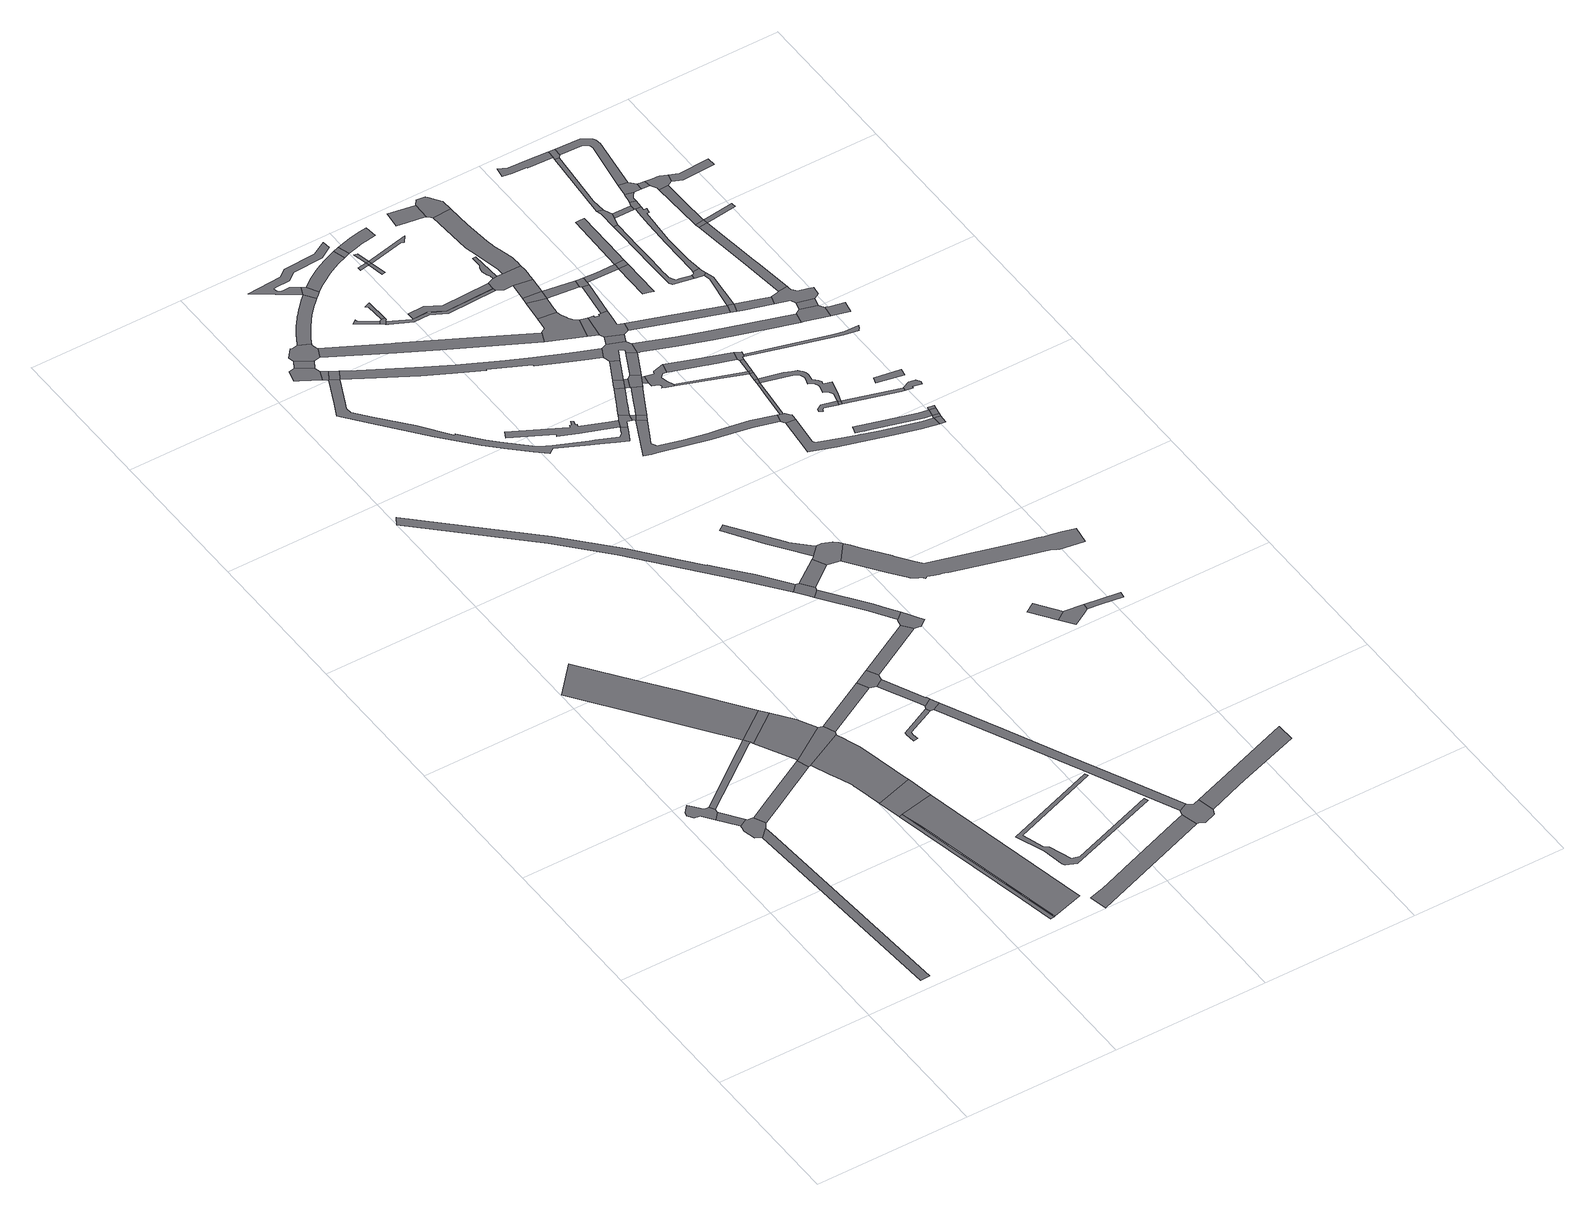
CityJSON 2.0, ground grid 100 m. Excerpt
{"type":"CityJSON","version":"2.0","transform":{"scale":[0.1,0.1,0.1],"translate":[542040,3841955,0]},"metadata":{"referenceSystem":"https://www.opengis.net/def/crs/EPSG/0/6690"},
"CityObjects":{
"road1":{"type":"Road","attributes":{"RoadStructureAttribute.sectionType":"1"},"geometry":[{"type":"MultiSurface","lod":"1","boundaries":[[[0,1,2,3,4,5,6]]]}]},
"road2":{"type":"Road","geometry":[{"type":"MultiSurface","lod":"1","boundaries":[[[7,8,9,10,11,12,13,14,15,16,17,18,19,20,21,22]]]}]},
"road3":{"type":"Road","attributes":{"RoadStructureAttribute.sectionType":"1"},"geometry":[{"type":"MultiSurface","lod":"1","boundaries":[[[23,18,17,24,25]]]}]},
"road4":{"type":"Road","geometry":[{"type":"MultiSurface","lod":"1","boundaries":[[[26,27,28,25,24,29,30,31,32,33,2,1,34,35,36,37]]]}]},
"road5":{"type":"Road","attributes":{"RoadStructureAttribute.sectionType":"1"},"geometry":[{"type":"MultiSurface","lod":"1","boundaries":[[[38,39,40,41,22,21,42,43,44,45,46,47]]]}]},
"road6":{"type":"Road","attributes":{"RoadStructureAttribute.sectionType":"1"},"geometry":[{"type":"MultiSurface","lod":"1","boundaries":[[[48,49,37,36,50,51,52]]]}]},
"road7":{"type":"Road","geometry":[{"type":"MultiSurface","lod":"1","boundaries":[[[53,54,55,56,57,58,59,38,60]]]}]},
"road8":{"type":"Road","attributes":{"RoadStructureAttribute.sectionType":"1"},"geometry":[{"type":"MultiSurface","lod":"1","boundaries":[[[61,62,63,64,65,66,67]]]}]},
"road9":{"type":"Road","geometry":[{"type":"MultiSurface","lod":"1","boundaries":[[[60,38,47,68,69,70]]]}]},
"road10":{"type":"Road","attributes":{"function":"1"},"geometry":[{"type":"MultiSurface","lod":"1","boundaries":[[[71,72,63,73,74,75,76,77,78,79]]]}]},
"road11":{"type":"Road","attributes":{"RoadStructureAttribute.sectionType":"1"},"geometry":[{"type":"MultiSurface","lod":"1","boundaries":[[[80,70,69,81,82]]]}]},
"road12":{"type":"Road","geometry":[{"type":"MultiSurface","lod":"1","boundaries":[[[83,84,64,63,72]]]}]},
"road13":{"type":"Road","geometry":[{"type":"MultiSurface","lod":"1","boundaries":[[[85,86,87,88,89,90,91,92,93,94,95,96,97,98,99,100,101,102,84,83]]]}]},
"road14":{"type":"Road","geometry":[{"type":"MultiSurface","lod":"1","boundaries":[[[82,81,103,48,52,95,94,104,105]]]}]},
"road15":{"type":"Road","attributes":{"RoadStructureAttribute.sectionType":"1"},"geometry":[{"type":"MultiSurface","lod":"1","boundaries":[[[106,105,104,107]]]}]},
"road16":{"type":"Road","attributes":{"RoadStructureAttribute.sectionType":"1"},"geometry":[{"type":"MultiSurface","lod":"1","boundaries":[[[108,109,110,111,112,113,114,115,116,117,118,119,120,121,122,123,124,125,126]]]}]},
"road17":{"type":"Road","attributes":{"RoadStructureAttribute.sectionType":"1"},"geometry":[{"type":"MultiSurface","lod":"1","boundaries":[[[127,128,129,130,131,132,133,134,135,136]]]}]},
"road18":{"type":"Road","geometry":[{"type":"MultiSurface","lod":"1","boundaries":[[[137,138,139,140,141,142,143,144,145,146]]]}]},
"road19":{"type":"Road","attributes":{"RoadStructureAttribute.sectionType":"1"},"geometry":[{"type":"MultiSurface","lod":"1","boundaries":[[[147,148,149,150,151,152,153,154,155,156,157,158,159,160]]]}]},
"road20":{"type":"Road","attributes":{"RoadStructureAttribute.sectionType":"1"},"geometry":[{"type":"MultiSurface","lod":"1","boundaries":[[[161,162,163,164,165,166,167,168,169]]]}]},
"road21":{"type":"Road","attributes":{"RoadStructureAttribute.sectionType":"1"},"geometry":[{"type":"MultiSurface","lod":"1","boundaries":[[[170,137,146,171]]]}]},
"road22":{"type":"Road","attributes":{"RoadStructureAttribute.sectionType":"1"},"geometry":[{"type":"MultiSurface","lod":"1","boundaries":[[[145,144,172,173]]]}]},
"road23":{"type":"Road","geometry":[{"type":"MultiSurface","lod":"1","boundaries":[[[174,173,172,175,176,177]]]}]},
"road24":{"type":"Road","geometry":[{"type":"MultiSurface","lod":"1","boundaries":[[[178,106,107,179,180,181,182,183]]]}]},
"road25":{"type":"Road","geometry":[{"type":"MultiSurface","lod":"1","boundaries":[[[184,185,186,187,188,170,171,189,190,191,192,193,194]]]}]},
"road26":{"type":"Road","attributes":{"RoadStructureAttribute.sectionType":"1"},"geometry":[{"type":"MultiSurface","lod":"1","boundaries":[[[195,196,181,180,197,198,199]]]}]},
"road27":{"type":"Road","geometry":[{"type":"MultiSurface","lod":"1","boundaries":[[[199,198,161,169,200,201]]]}]},
"road28":{"type":"Road","attributes":{"RoadStructureAttribute.sectionType":"1"},"geometry":[{"type":"MultiSurface","lod":"1","boundaries":[[[202,203,204,201,200,205,206,207,208]]]}]},
"road29":{"type":"Road","attributes":{"RoadStructureAttribute.sectionType":"1"},"geometry":[{"type":"MultiSurface","lod":"1","boundaries":[[[209,210,211,212,213,214,215,216,217,218,219,220,221,222,223,224,184,194,225,226,227,228,229,230,231,232,233,234]]]}]},
"road30":{"type":"Road","attributes":{"RoadStructureAttribute.sectionType":"1"},"geometry":[{"type":"MultiSurface","lod":"1","boundaries":[[[175,235,236,237,238,239,240,241,242,243,244,245,246,247,248,249,250,251,252,253,254,255,256,257,258,259,260,261,262,263,264,265,266,267,268,269,270,271,272,273,274,275,276,176]]]}]},
"road31":{"type":"Road","attributes":{"RoadStructureAttribute.sectionType":"1"},"geometry":[{"type":"MultiSurface","lod":"1","boundaries":[[[277,178,183,278]]]}]},
"road32":{"type":"Road","geometry":[{"type":"MultiSurface","lod":"1","boundaries":[[[126,125,279,280,281,282,283,284,285]]]}]},
"road33":{"type":"Road","geometry":[{"type":"MultiSurface","lod":"1","boundaries":[[[286,287,288,208,207,289,127,136,290,291,292,293,294,295,296,297]]]}]},
"road34":{"type":"Road","geometry":[{"type":"MultiSurface","lod":"1","boundaries":[[[298,209,234,299,300,301]]]}]},
"road35":{"type":"Road","attributes":{"RoadStructureAttribute.sectionType":"1"},"geometry":[{"type":"MultiSurface","lod":"1","boundaries":[[[302,303,283,282,304,305,306]]]}]},
"road36":{"type":"Road","geometry":[{"type":"MultiSurface","lod":"1","boundaries":[[[307,308,309,310,311]]]}]},
"road37":{"type":"Road","attributes":{"RoadStructureAttribute.sectionType":"1"},"geometry":[{"type":"MultiSurface","lod":"1","boundaries":[[[312,285,284,313]]]}]},
"road38":{"type":"Road","attributes":{"RoadStructureAttribute.sectionType":"1"},"geometry":[{"type":"MultiSurface","lod":"1","boundaries":[[[314,315,316,317,318,209,298,319,320,321,322,323,324,325,326,327,328]]]}]},
"road39":{"type":"Road","attributes":{"RoadStructureAttribute.sectionType":"1"},"geometry":[{"type":"MultiSurface","lod":"1","boundaries":[[[329,330,331,332,333,334,335,336,337,338,339,340,341,342,343,344,345,254,346]]]}]},
"road40":{"type":"Road","geometry":[{"type":"MultiSurface","lod":"1","boundaries":[[[347,348,349,311,310,350,351]]]}]},
"road41":{"type":"Road","attributes":{"RoadStructureAttribute.sectionType":"1"},"geometry":[{"type":"MultiSurface","lod":"1","boundaries":[[[352,353,354,355,356,357,358,359,360,361]]]}]},
"road42":{"type":"Road","attributes":{"RoadStructureAttribute.sectionType":"1"},"geometry":[{"type":"MultiSurface","lod":"1","boundaries":[[[362,363,364,190,189,365,366,367,368]]]}]},
"road43":{"type":"Road","geometry":[{"type":"MultiSurface","lod":"1","boundaries":[[[369,370,371,306,305,372,373,277,278,374,375,376]]]}]},
"road44":{"type":"Road","attributes":{"RoadStructureAttribute.sectionType":"1"},"geometry":[{"type":"MultiSurface","lod":"1","boundaries":[[[377,378,379,349,348]]]}]},
"road45":{"type":"Road","attributes":{"RoadStructureAttribute.sectionType":"1"},"geometry":[{"type":"MultiSurface","lod":"1","boundaries":[[[380,381,382,383,384,385,386,387,388,177,176,389,390,391,392,393,394,395,396,397,398,399,400]]]}]},
"road46":{"type":"Road","attributes":{"RoadStructureAttribute.sectionType":"1"},"geometry":[{"type":"MultiSurface","lod":"1","boundaries":[[[401,402,403,404,405,406,407,301,300,408,409,410,411,412,413]]]}]},
"road47":{"type":"Road","geometry":[{"type":"MultiSurface","lod":"1","boundaries":[[[414,415,416,417,361,360,418,419,312,313,420,421]]]}]},
"road48":{"type":"Road","geometry":[{"type":"MultiSurface","lod":"1","boundaries":[[[422,423,424,425,426,346,254,253,427,428,429,430]]]}]},
"road49":{"type":"Road","geometry":[{"type":"MultiSurface","lod":"1","boundaries":[[[431,432,433,434]]]}]},
"road50":{"type":"Road","geometry":[{"type":"MultiSurface","lod":"1","boundaries":[[[435,401,413,436]]]}]},
"road51":{"type":"Road","attributes":{"RoadStructureAttribute.sectionType":"1"},"geometry":[{"type":"MultiSurface","lod":"1","boundaries":[[[437,438,439,440,441,442,297,296]]]}]},
"road52":{"type":"Road","attributes":{"RoadStructureAttribute.sectionType":"1"},"geometry":[{"type":"MultiSurface","lod":"1","boundaries":[[[443,444,445,351,350,446,447,448,449,450,451]]]}]},
"road53":{"type":"Road","attributes":{"RoadStructureAttribute.sectionType":"1"},"geometry":[{"type":"MultiSurface","lod":"1","boundaries":[[[430,429,452,453]]]}]},
"road54":{"type":"Road","geometry":[{"type":"MultiSurface","lod":"1","boundaries":[[[454,455,456,434]]]}]},
"road55":{"type":"Road","geometry":[{"type":"MultiSurface","lod":"1","boundaries":[[[457,431,434,456]]]}]},
"road56":{"type":"Road","geometry":[{"type":"MultiSurface","lod":"1","boundaries":[[[458,459,431,457]]]}]},
"road57":{"type":"Road","geometry":[{"type":"MultiSurface","lod":"1","boundaries":[[[453,452,460,461]]]}]},
"road58":{"type":"Road","attributes":{"RoadStructureAttribute.sectionType":"1"},"geometry":[{"type":"MultiSurface","lod":"1","boundaries":[[[462,463,464,465,422,430,466,467,468,469,470,471]]]}]},
"road59":{"type":"Road","attributes":{"RoadStructureAttribute.sectionType":"1"},"geometry":[{"type":"MultiSurface","lod":"1","boundaries":[[[472,473,474,475,476,477,478,479]]]}]},
"road60":{"type":"Road","attributes":{"RoadStructureAttribute.sectionType":"1"},"geometry":[{"type":"MultiSurface","lod":"1","boundaries":[[[480,481,482,483,484,435,436,485,486,487,488]]]}]},
"road61":{"type":"Road","attributes":{"RoadStructureAttribute.sectionType":"1"},"geometry":[{"type":"MultiSurface","lod":"1","boundaries":[[[489,490,491,492,493,453,461,494,495,496,497]]]}]},
"road62":{"type":"Road","geometry":[{"type":"MultiSurface","lod":"1","boundaries":[[[498,499,462,471,500]]]}]},
"road63":{"type":"Road","geometry":[{"type":"MultiSurface","lod":"1","boundaries":[[[501,502,503,457,456]]]}]},
"road64":{"type":"Road","attributes":{"RoadStructureAttribute.sectionType":"1"},"geometry":[{"type":"MultiSurface","lod":"1","boundaries":[[[504,500,471,505,506,507]]]}]},
"road65":{"type":"Road","attributes":{"RoadStructureAttribute.sectionType":"1"},"geometry":[{"type":"MultiSurface","lod":"1","boundaries":[[[452,508,509,510,511,512,513,514,515,516,517,518,519,520,521,522,523,524,525,460]]]}]},
"road66":{"type":"Road","attributes":{"RoadStructureAttribute.sectionType":"1"},"geometry":[{"type":"MultiSurface","lod":"1","boundaries":[[[526,498,500,527]]]}]},
"road67":{"type":"Road","geometry":[{"type":"MultiSurface","lod":"1","boundaries":[[[528,529,507,506,489,497,530,531,532,533]]]}]},
"road68":{"type":"Road","geometry":[{"type":"MultiSurface","lod":"1","boundaries":[[[534,535,536,537]]]}]},
"road69":{"type":"Road","attributes":{"RoadStructureAttribute.sectionType":"1"},"geometry":[{"type":"MultiSurface","lod":"1","boundaries":[[[532,531,538,539]]]}]},
"road70":{"type":"Road","geometry":[{"type":"MultiSurface","lod":"1","boundaries":[[[540,541,542,543,368,367,544,545,546,547,548,549,550,551]]]}]},
"road71":{"type":"Road","attributes":{"RoadStructureAttribute.sectionType":"1"},"geometry":[{"type":"MultiSurface","lod":"1","boundaries":[[[552,553,554,528,533,555,556]]]}]},
"road72":{"type":"Road","geometry":[{"type":"MultiSurface","lod":"1","boundaries":[[[557,558,559,539,538,560,561,562,563,564,565,566,567,568,569,570,571,572,573]]]}]},
"road73":{"type":"Road","geometry":[{"type":"MultiSurface","lod":"1","boundaries":[[[537,536,574,575,576,577]]]}]},
"road74":{"type":"Road","attributes":{"RoadStructureAttribute.sectionType":"1"},"geometry":[{"type":"MultiSurface","lod":"1","boundaries":[[[578,579,540,551,580,581,582]]]}]},
"road75":{"type":"Road","geometry":[{"type":"MultiSurface","lod":"1","boundaries":[[[583,584,400,399,585,586,526,527,587,588,589,590,552,556,591,592]]]}]},
"road76":{"type":"Road","attributes":{"RoadStructureAttribute.sectionType":"1"},"geometry":[{"type":"MultiSurface","lod":"1","boundaries":[[[593,594,595,596,597,598,599,600,601,602,603,604,605,606,421,420,607,608,609,610,611,612,613,614,615,616,617,618,619,620,621,622,623,624,625,626,627,628,629,630]]]}]},
"road77":{"type":"Road","geometry":[{"type":"MultiSurface","lod":"1","boundaries":[[[631,578,582,632]]]}]},
"road78":{"type":"Road","geometry":[{"type":"MultiSurface","lod":"1","boundaries":[[[633,634,635,636,637,638,639,640,641,642,643]]]}]},
"road79":{"type":"Road","attributes":{"RoadStructureAttribute.sectionType":"1"},"geometry":[{"type":"MultiSurface","lod":"1","boundaries":[[[545,544,644,645]]]}]},
"road80":{"type":"Road","geometry":[{"type":"MultiSurface","lod":"1","boundaries":[[[643,642,479,478,451,450,646,647,648,649,650,651,652,653]]]}]},
"road81":{"type":"Road","geometry":[{"type":"MultiSurface","lod":"1","boundaries":[[[654,583,592,655]]]}]},
"road82":{"type":"Road","attributes":{"RoadStructureAttribute.sectionType":"1"},"geometry":[{"type":"MultiSurface","lod":"1","boundaries":[[[647,656,631,632,657,648]]]}]},
"road83":{"type":"Road","attributes":{"RoadStructureAttribute.sectionType":"1"},"geometry":[{"type":"MultiSurface","lod":"1","boundaries":[[[658,659,660,661,662,663]]]}]},
"road84":{"type":"Road","geometry":[{"type":"MultiSurface","lod":"1","boundaries":[[[664,665,666,667,668,669,670,645,644,654,655,671,672,673,674,675,676,677]]]}]},
"road85":{"type":"Road","geometry":[{"type":"MultiSurface","lod":"1","boundaries":[[[678,679,569,568,680,681,682]]]}]},
"road86":{"type":"Road","attributes":{"RoadStructureAttribute.sectionType":"1"},"geometry":[{"type":"MultiSurface","lod":"1","boundaries":[[[577,576,683,684,685]]]}]},
"road87":{"type":"Road","attributes":{"RoadStructureAttribute.sectionType":"1"},"geometry":[{"type":"MultiSurface","lod":"1","boundaries":[[[686,687,688,689,690,691,692,693,694,695,696,697,698,699,700,701,653,652]]]}]},
"road88":{"type":"Road","attributes":{"RoadStructureAttribute.sectionType":"1"},"geometry":[{"type":"MultiSurface","lod":"1","boundaries":[[[632,582,702,703]]]}]},
"road89":{"type":"Road","geometry":[{"type":"MultiSurface","lod":"1","boundaries":[[[515,514,704,705,706,707,708,709,710,711]]]}]},
"road90":{"type":"Road","attributes":{"RoadStructureAttribute.sectionType":"1"},"geometry":[{"type":"MultiSurface","lod":"1","boundaries":[[[712,713,557,573,714,715,716,717]]]}]},
"road91":{"type":"Road","geometry":[{"type":"MultiSurface","lod":"1","boundaries":[[[718,663,662,719,696,695,720,721,722,723]]]}]},
"road92":{"type":"Road","attributes":{"RoadStructureAttribute.sectionType":"1"},"geometry":[{"type":"MultiSurface","lod":"1","boundaries":[[[724,725,677,676,726]]]}]},
"road93":{"type":"Road","attributes":{"RoadStructureAttribute.sectionType":"1"},"geometry":[{"type":"MultiSurface","lod":"1","boundaries":[[[727,728,711,710,729,730]]]}]},
"road94":{"type":"Road","geometry":[{"type":"MultiSurface","lod":"1","boundaries":[[[731,703,702,724,726,732,733]]]}]},
"road95":{"type":"Road","geometry":[{"type":"MultiSurface","lod":"1","boundaries":[[[734,727,730,735]]]}]},
"road96":{"type":"Road","attributes":{"RoadStructureAttribute.sectionType":"1"},"geometry":[{"type":"MultiSurface","lod":"1","boundaries":[[[681,734,735,736]]]}]},
"road97":{"type":"Road","geometry":[{"type":"MultiSurface","lod":"1","boundaries":[[[682,681,736,737]]]}]},
"road98":{"type":"Road","attributes":{"RoadStructureAttribute.sectionType":"1"},"geometry":[{"type":"MultiSurface","lod":"1","boundaries":[[[738,682,737,739]]]}]},
"road99":{"type":"Road","geometry":[{"type":"MultiSurface","lod":"1","boundaries":[[[740,717,716,738,739,741,742,743]]]}]},
"road100":{"type":"Road","geometry":[{"type":"MultiSurface","lod":"1","boundaries":[[[744,745,746,747,748,749,750,751]]]}]},
"road101":{"type":"Road","attributes":{"RoadStructureAttribute.sectionType":"1"},"geometry":[{"type":"MultiSurface","lod":"1","boundaries":[[[704,752,753,754,755,756,757,758,759,760,761,762,763,764,765,766,705]]]}]},
"road102":{"type":"Road","attributes":{"RoadStructureAttribute.sectionType":"1"},"geometry":[{"type":"MultiSurface","lod":"1","boundaries":[[[767,768,672,671,769,770,771]]]}]},
"road103":{"type":"Road","attributes":{"RoadStructureAttribute.sectionType":"1"},"geometry":[{"type":"MultiSurface","lod":"1","boundaries":[[[772,773,774,775,776,777,778,779,780,781,782,783,784,785,786,787,788,735,730,789,790,791,792,793,794,795,796,797,798,799,800,801,802,803,804,751,805]]]}]},
"road104":{"type":"Road","attributes":{"RoadStructureAttribute.sectionType":"1"},"geometry":[{"type":"MultiSurface","lod":"1","boundaries":[[[806,733,732,807,808]]]}]},
"road105":{"type":"Road","attributes":{"RoadStructureAttribute.sectionType":"1"},"geometry":[{"type":"MultiSurface","lod":"1","boundaries":[[[809,810,811,812,813,591,556,814,815,816,817,818,819,820,821,822]]]}]},
"road106":{"type":"Road","geometry":[{"type":"MultiSurface","lod":"1","boundaries":[[[751,750,823,805]]]}]},
"road107":{"type":"Road","attributes":{"RoadStructureAttribute.sectionType":"1"},"geometry":[{"type":"MultiSurface","lod":"1","boundaries":[[[807,824,825,826,827,828]]]}]},
"road108":{"type":"Road","geometry":[{"type":"MultiSurface","lod":"1","boundaries":[[[829,830,831,832,833,834]]]}]},
"road109":{"type":"Road","geometry":[{"type":"MultiSurface","lod":"1","boundaries":[[[808,807,828,835]]]}]},
"road110":{"type":"Road","attributes":{"RoadStructureAttribute.sectionType":"1"},"geometry":[{"type":"MultiSurface","lod":"1","boundaries":[[[836,837,838,839,840,808,835]]]}]},
"road111":{"type":"Road","attributes":{"RoadStructureAttribute.sectionType":"1"},"geometry":[{"type":"MultiSurface","lod":"1","boundaries":[[[805,823,841,842,843]]]}]},
"road112":{"type":"Road","geometry":[{"type":"MultiSurface","lod":"1","boundaries":[[[771,770,844,845,846]]]}]},
"road113":{"type":"Road","attributes":{"RoadStructureAttribute.sectionType":"1"},"geometry":[{"type":"MultiSurface","lod":"1","boundaries":[[[847,848,743,742,849,850,851,852,853,854]]]}]},
"road114":{"type":"Road","geometry":[{"type":"MultiSurface","lod":"1","boundaries":[[[760,759,855,856]]]}]},
"road115":{"type":"Road","geometry":[{"type":"MultiSurface","lod":"1","boundaries":[[[833,760,856,857]]]}]},
"road116":{"type":"Road","attributes":{"RoadStructureAttribute.sectionType":"1"},"geometry":[{"type":"MultiSurface","lod":"1","boundaries":[[[858,859,860,861,862,863,864,865,866,867,868,869,870,871,872,873,874,875,876]]]}]},
"road117":{"type":"Road","attributes":{"RoadStructureAttribute.sectionType":"1"},"geometry":[{"type":"MultiSurface","lod":"1","boundaries":[[[877,878,879,880,771,846]]]}]},
"road118":{"type":"Road","geometry":[{"type":"MultiSurface","lod":"1","boundaries":[[[834,833,857,881]]]}]},
"road119":{"type":"Road","geometry":[{"type":"MultiSurface","lod":"1","boundaries":[[[882,883,834,881]]]}]},
"road120":{"type":"Road","geometry":[{"type":"MultiSurface","lod":"1","boundaries":[[[884,885,886,887,865,864,888,879,878]]]}]},
"road121":{"type":"Road","attributes":{"RoadStructureAttribute.sectionType":"1"},"geometry":[{"type":"MultiSurface","lod":"1","boundaries":[[[889,845,844,890,891,892]]]}]},
"road122":{"type":"Road","geometry":[{"type":"MultiSurface","lod":"1","boundaries":[[[893,894,858,876,895,896,897]]]}]},
"road123":{"type":"Road","geometry":[{"type":"MultiSurface","lod":"1","boundaries":[[[898,899,900,901]]]}]},
"road124":{"type":"Road","attributes":{"RoadStructureAttribute.sectionType":"1"},"geometry":[{"type":"MultiSurface","lod":"1","boundaries":[[[902,903,904,905,906,907,908,909,910]]]}]},
"road125":{"type":"Road","geometry":[{"type":"MultiSurface","lod":"1","boundaries":[[[911,843,842,912,913,914,915,916]]]}]},
"road126":{"type":"Road","attributes":{"RoadStructureAttribute.sectionType":"1"},"geometry":[{"type":"MultiSurface","lod":"1","boundaries":[[[917,918,919,920,921,922,923,886,885,924,925,926,927,928,929,930,931,932]]]}]},
"road127":{"type":"Road","attributes":{"RoadStructureAttribute.sectionType":"1"},"geometry":[{"type":"MultiSurface","lod":"1","boundaries":[[[896,895,933,934]]]}]},
"road128":{"type":"Road","attributes":{"RoadStructureAttribute.sectionType":"1"},"geometry":[{"type":"MultiSurface","lod":"1","boundaries":[[[935,893,897,936,937]]]}]},
"road129":{"type":"Road","geometry":[{"type":"MultiSurface","lod":"1","boundaries":[[[938,822,821,939,940,941,942]]]}]},
"road130":{"type":"Road","attributes":{"RoadStructureAttribute.sectionType":"1"},"geometry":[{"type":"MultiSurface","lod":"1","boundaries":[[[943,938,942,944]]]}]},
"road131":{"type":"Road","geometry":[{"type":"MultiSurface","lod":"1","boundaries":[[[945,946,934,933,917,932,947,948]]]}]},
"road132":{"type":"Road","geometry":[{"type":"MultiSurface","lod":"1","boundaries":[[[949,950,951,952,953,954,955,956,892,891,957,943,944,958,959]]]}]},
"road133":{"type":"Road","geometry":[{"type":"MultiSurface","lod":"1","boundaries":[[[910,909,935,937,960,961]]]}]},
"road134":{"type":"Road","attributes":{"RoadStructureAttribute.sectionType":"1"},"geometry":[{"type":"MultiSurface","lod":"1","boundaries":[[[962,963,964,945,948,965,966,967]]]}]},
"road135":{"type":"Road","attributes":{"RoadStructureAttribute.sectionType":"1"},"geometry":[{"type":"MultiSurface","lod":"1","boundaries":[[[968,969,970,971,972,973,954,953]]]}]},
"road136":{"type":"Road","attributes":{"RoadStructureAttribute.sectionType":"1"},"geometry":[{"type":"MultiSurface","lod":"1","boundaries":[[[974,975,941,940,976,977,978]]]}]},
"road137":{"type":"Road","geometry":[{"type":"MultiSurface","lod":"1","boundaries":[[[979,980,962,967,981,982,983]]]}]},
"road138":{"type":"Road","attributes":{"RoadStructureAttribute.sectionType":"1"},"geometry":[{"type":"MultiSurface","lod":"1","boundaries":[[[984,985,986,987,961,960,988,989,990,979,983]]]}]},
"road139":{"type":"Road","geometry":[{"type":"MultiSurface","lod":"1","boundaries":[[[991,992,971,970]]]}]},
"road140":{"type":"Road","attributes":{"RoadStructureAttribute.sectionType":"1"},"geometry":[{"type":"MultiSurface","lod":"1","boundaries":[[[993,982,981,994,995,996,997]]]}]},
"road141":{"type":"Road","attributes":{"RoadStructureAttribute.sectionType":"1"},"geometry":[{"type":"MultiSurface","lod":"1","boundaries":[[[998,999,1000,1001,1002,992,991]]]}]},
"road142":{"type":"Road","geometry":[{"type":"MultiSurface","lod":"1","boundaries":[[[1003,1004,1005,997,996,1006,1001,1000,1007,1008]]]}]},
"road143":{"type":"Road","geometry":[{"type":"MultiSurface","lod":"1","boundaries":[[[1009,1010,991,970]]]}]},
"road144":{"type":"Road","attributes":{"RoadStructureAttribute.sectionType":"1"},"geometry":[{"type":"MultiSurface","lod":"1","boundaries":[[[1011,1008,1007,1012,1013,1014]]]}]}
},
"vertices":[
[366,1540,0],[362,1592,0],[305,1537,0],[305,1536,0],[348,884,0],[401,74,0],[462,78,0],
[189,1909,0],[173,1912,0],[155,1917,0],[123,1957,0],[96,1993,0],[55,1947,0],[48,1919,0],[74,1884,0],[114,1875,0],[116,1872,0],[165,1806,0],[207,1851,0],[208,1866,0],[209,1876,0],[211,1877,0],[191,1908,0],
[211,1846,0],[255,1686,0],[309,1715,0],
[348,1703,0],[321,1707,0],[314,1708,0],[252,1673,0],[251,1667,0],[245,1642,0],[268,1562,0],[287,1550,0],[362,1595,0],[384,1628,0],[388,1630,0],[353,1702,0],
[652,2268,0],[643,2260,0],[580,2212,0],[385,2060,0],[405,2025,0],[410,2028,0],[653,2213,0],[666,2222,0],[668,2224,0],[678,2230,0],
[811,1957,0],[517,1793,0],[546,1717,0],[556,1723,0],[839,1880,0],
[573,2802,0],[363,3081,0],[181,3324,0],[6,3131,0],[14,3121,0],[316,2718,0],[501,2470,0],[858,2422,0],
[1256,354,0],[1136,915,0],[1062,1267,0],[1038,1259,0],[1239,316,0],[1285,96,0],[1311,100,0],
[679,2228,0],[685,2213,0],[896,2371,0],
[1324,1121,0],[1284,1313,0],[1096,1140,0],[1128,992,0],[1316,120,0],[1317,117,0],[1319,108,0],[1320,102,0],[1524,164,0],
[992,2242,0],[819,1961,0],[1058,2122,0],
[1248,1486,0],[1006,1412,0],
[1238,1533,0],[1224,1598,0],[1199,1717,0],[1175,1835,0],[1172,1848,0],[1170,1854,0],[1168,1858,0],[1141,1936,0],[1129,1967,0],[1111,2016,0],[855,1884,0],[857,1881,0],[861,1870,0],[903,1766,0],[932,1694,0],[961,1621,0],[964,1606,0],[967,1592,0],
[813,1958,0],[1121,2039,0],[1088,2112,0],
[1439,2306,0],[1477,2236,0],
[1454,3359,0],[1355,3474,0],[1297,3541,0],[1300,3543,0],[1272,3572,0],[1269,3569,0],[1260,3581,0],[1187,3669,0],[1115,3756,0],[963,3940,0],[674,4247,0],[34,4855,0],[1,4803,0],[629,4207,0],[901,3918,0],[1346,3382,0],[1552,3127,0],[1553,3125,0],[1596,3168,0],
[2368,404,0],[2368,403,0],[2338,392,0],[1856,216,0],[1781,189,0],[1661,144,0],[1655,142,0],[1568,118,0],[1591,2,0],[2395,295,0],
[226,6186,0],[187,6177,0],[168,6102,0],[192,6087,0],[247,6057,0],[253,6054,0],[272,6043,0],[306,6022,0],[332,6088,0],[322,6126,0],
[2097,985,0],[1492,764,0],[1561,582,0],[1588,437,0],[1595,420,0],[1661,391,0],[2276,607,0],[2266,634,0],[1705,433,0],[1653,445,0],[1601,592,0],[1574,615,0],[1530,752,0],[2107,960,0],
[1647,1916,0],[1443,1816,0],[1439,1797,0],[1442,1770,0],[1448,1735,0],[1477,1739,0],[1472,1778,0],[1474,1801,0],[1659,1890,0],
[255,6235,0],[353,6176,0],
[337,6004,0],[373,6063,0],
[406,6042,0],[336,6002,0],[389,5974,0],[424,6031,0],
[1541,2363,0],[1506,2226,0],[1518,2222,0],[1570,2256,0],[1574,2269,0],[1580,2292,0],
[343,6335,0],[306,6327,0],[303,6327,0],[295,6332,0],[248,6275,0],[394,6184,0],[426,6252,0],[423,6254,0],[416,6277,0],[412,6293,0],[418,6303,0],
[1702,1992,0],[1698,1991,0],[1642,1972,0],[1658,1938,0],[1711,1973,0],
[1681,1890,0],[1738,1917,0],
[2266,816,0],[2099,1164,0],[1918,1541,0],[2105,1011,0],[2139,940,0],[2379,441,0],[2434,465,0],
[599,6663,0],[580,6646,0],[565,6631,0],[542,6608,0],[519,6584,0],[509,6573,0],[477,6535,0],[474,6532,0],[459,6513,0],[447,6498,0],[421,6461,0],[416,6454,0],[402,6433,0],[393,6420,0],[366,6376,0],[350,6345,0],[419,6306,0],[447,6357,0],[469,6390,0],[492,6425,0],[518,6460,0],[549,6499,0],[580,6533,0],[594,6548,0],[619,6572,0],[645,6597,0],
[255,5824,0],[212,5731,0],[337,5574,0],[575,5288,0],[691,5155,0],[757,5085,0],[848,4996,0],[969,4878,0],[1039,4818,0],[1062,4836,0],[1065,4838,0],[1074,4846,0],[1241,4767,0],[1339,4720,0],[1399,4692,0],[1468,4659,0],[1473,4668,0],[1513,4744,0],[1519,4757,0],[1486,4783,0],[1479,4768,0],[1475,4759,0],[1465,4735,0],[1464,4734,0],[1443,4717,0],[1398,4736,0],[1376,4745,0],[1312,4771,0],[1283,4783,0],[1089,4866,0],[1064,4879,0],[1055,4883,0],[1006,4909,0],[855,5055,0],[798,5112,0],[684,5245,0],[678,5235,0],[537,5422,0],[369,5618,0],[293,5714,0],[288,5753,0],[306,5791,0],
[1906,2565,0],[1954,2501,0],
[1561,3115,0],[1596,3066,0],[1609,3048,0],[1628,3022,0],[1672,3065,0],[1675,3087,0],[1620,3165,0],
[2480,443,0],[2468,439,0],[2435,463,0],[2378,438,0],[2407,299,0],[2410,297,0],[2444,280,0],[2519,308,0],[2528,326,0],[2535,339,0],[2538,346,0],[2512,455,0],
[625,6720,0],[669,6618,0],[687,6634,0],[647,6705,0],
[1916,2728,0],[1872,2795,0],[1821,2762,0],[1919,2615,0],[1966,2655,0],
[731,6319,0],[729,6333,0],[702,6312,0],[825,6228,0],[837,6244,0],
[1788,3290,0],[1830,3206,0],
[929,6958,0],[837,6907,0],[626,6896,0],[574,6853,0],[347,6840,0],[571,6755,0],[529,6754,0],[510,6756,0],[492,6767,0],[488,6792,0],[504,6798,0],[596,6802,0],[655,6844,0],[855,6857,0],[935,6907,0],
[1457,4853,0],[1290,4917,0],[1296,4933,0],[1287,4938,0],[1296,4966,0],[1281,4974,0],[1268,4946,0],[1258,4950,0],[1251,4937,0],[924,5105,0],[901,5061,0],[1156,4930,0],[1147,4917,0],[1266,4868,0],[1268,4867,0],[1382,4823,0],[1452,4796,0],[1507,4833,0],
[878,6240,0],[877,6253,0],[854,6252,0],[852,6209,0],[866,6229,0],
[1859,3373,0],[1753,3477,0],[1742,3493,0],[1524,3798,0],[1505,3784,0],[1486,3770,0],[1642,3537,0],[1697,3461,0],[1809,3310,0],[1868,3368,0],
[1206,5845,0],[814,6049,0],[796,6059,0],[777,5979,0],[990,5864,0],[1514,5600,0],[1542,5669,0],
[2020,2566,0],[2022,2568,0],[1993,2616,0],[1915,2612,0],[1914,2606,0],[1982,2498,0],[1996,2496,0],[2045,2531,0],
[871,6406,0],[836,6391,0],[849,6376,0],
[1642,5421,0],[1584,5444,0],[1393,5528,0],[1252,5593,0],[997,5716,0],[801,5818,0],[795,5821,0],[697,5876,0],[466,6005,0],[567,5870,0],[783,5746,0],[943,5667,0],[1116,5581,0],[1120,5589,0],[1358,5477,0],[1359,5465,0],[1451,5427,0],[1538,5387,0],[1643,5344,0],[1721,5311,0],[1752,5377,0],
[938,6867,0],[891,6849,0],[853,6832,0],[811,6811,0],[769,6789,0],[713,6755,0],[673,6726,0],[733,6670,0],[769,6694,0],[821,6725,0],[869,6750,0],[911,6769,0],[958,6788,0],
[1990,3323,0],[1963,3345,0],[1904,3367,0],[1874,3367,0],[1807,3308,0],[1808,3305,0],[1915,3191,0],[2004,3303,0],
[1531,4874,0],[1516,4844,0],[1514,4840,0],[1512,4836,0],[1509,4832,0],[1542,4801,0],[1544,4801,0],[1571,4791,0],[1582,4836,0],
[1037,6686,0],[978,6676,0],[976,6652,0],[1038,6665,0],
[976,6880,0],[1000,6803,0],
[2765,431,0],[2816,449,0],[3226,589,0],[3220,710,0],[2764,546,0],[2620,494,0],
[1199,6109,0],[1097,6160,0],[1000,6156,0],[867,6199,0],[996,6134,0],[1097,6139,0],[1196,6089,0],[1518,6101,0],[1515,6119,0],
[1592,4784,0],[1614,4819,0],
[1061,6561,0],[1084,6563,0],[1061,6668,0],
[1057,6691,0],
[1037,6774,0],[1016,6780,0],
[1643,4745,0],[1663,4782,0],
[1629,5064,0],[1591,4990,0],[1582,4972,0],[1536,4884,0],[1617,4908,0],[1623,4919,0],[1633,4939,0],[1635,4943,0],[1648,4970,0],[1682,5037,0],
[1207,6160,0],[1111,6213,0],[1004,6208,0],[1006,6160,0],[1101,6164,0],[1198,6113,0],[1515,6125,0],[1515,6171,0],
[1195,6928,0],[1171,6924,0],[1132,6918,0],[1070,6906,0],[1018,6893,0],[1049,6818,0],[1107,6832,0],[1133,6837,0],[1204,6848,0],
[1717,5022,0],[1705,4997,0],[1669,4928,0],[1661,4911,0],[1633,4855,0],[1698,4850,0],[1737,4923,0],[1763,4974,0],[1773,4992,0],
[1661,5125,0],[1646,5098,0],[1714,5097,0],
[1288,6717,0],[1307,6710,0],[1339,6754,0],
[1723,5094,0],[1692,5033,0],[1710,5025,0],[1737,5088,0],
[1463,4515,0],[1512,4501,0],[1552,4491,0],[1858,4416,0],[1981,4394,0],[2106,4371,0],[2259,4330,0],[2274,4383,0],[2124,4427,0],[1941,4459,0],[1869,4471,0],[1726,4500,0],[1571,4542,0],[1566,4554,0],[1565,4557,0],[1562,4564,0],[1556,4579,0],[1583,4629,0],
[1734,5266,0],[1785,5241,0],
[1764,5108,0],[1746,5093,0],[1782,5008,0],[1787,5018,0],[1810,5061,0],[1816,5071,0],
[2622,2308,0],[2559,2268,0],[2667,2118,0],[2728,2161,0],
[1816,5001,0],[1826,5057,0],
[1587,5777,0],[1577,5696,0],[1577,5689,0],[1545,5671,0],[1740,5506,0],[1778,5643,0],[1747,5667,0],[1742,5674,0],[1731,5694,0],[1729,5697,0],[1713,5732,0],[1707,5763,0],
[1847,5277,0],[1837,5256,0],[1771,5122,0],[1827,5094,0],[1901,5239,0],
[1966,5082,0],[1894,5061,0],[1884,5041,0],[1819,4988,0],[1817,4968,0],[1858,4953,0],[1863,4943,0],[1865,4936,0],[1863,4929,0],[1855,4923,0],[1880,4914,0],[1924,4898,0],[1928,4911,0],[1909,4956,0],[1901,4997,0],[1928,5020,0],[1950,5013,0],
[2730,2030,0],[2817,2080,0],[2850,2104,0],[2855,2145,0],
[1603,5917,0],[1591,5813,0],[1709,5791,0],[1710,5799,0],[1722,5891,0],
[1794,5392,0],[1756,5376,0],[1722,5307,0],[1729,5282,0],[1802,5274,0],[1822,5313,0],[1849,5299,0],[1854,5291,0],[1915,5318,0],[1899,5353,0],
[3085,2707,0],[3017,2722,0],[2979,2731,0],[2945,2740,0],[2880,2758,0],[2816,2775,0],[2742,2795,0],[2291,2918,0],[2253,2969,0],[2188,3056,0],[2179,3069,0],[2067,3219,0],[2043,3251,0],[2030,3269,0],[2078,2972,0],[2142,2887,0],[2157,2867,0],[2164,2859,0],[2177,2850,0],[2196,2838,0],[2204,2833,0],[2220,2828,0],[2235,2809,0],[2248,2817,0],[2285,2806,0],[2316,2796,0],[2332,2792,0],[2332,2795,0],[2347,2788,0],[2369,2780,0],[2743,2674,0],[2943,2621,0],[2980,2604,0],[2991,2600,0],[2989,2596,0],[3019,2591,0],[3144,2571,0],[3163,2687,0],
[1609,5965,0],[1730,5951,0],
[1577,6390,0],[1554,6389,0],[1556,6321,0],[1546,6304,0],[1540,6287,0],[1539,6270,0],[1543,6251,0],[1549,6234,0],[1559,6218,0],[1560,6191,0],[1585,6193,0],
[1803,5480,0],[1824,5629,0],
[1560,6079,0],[1623,6082,0],[1742,6063,0],[1747,6114,0],[1747,6118,0],[1748,6156,0],[1748,6192,0],[1627,6193,0],
[1817,5447,0],[1920,5404,0],
[1620,6056,0],[1731,5961,0],
[1357,6957,0],[1345,6848,0],[1406,6838,0],[1521,6819,0],[1527,6818,0],[1528,6930,0],
[1892,5620,0],[1890,5608,0],[1876,5611,0],[1860,5614,0],[1860,5616,0],[1861,5624,0],[1827,5628,0],[1959,5421,0],[1973,5480,0],[1931,5495,0],[1937,5535,0],[1946,5601,0],[1948,5619,0],[1908,5618,0],
[2162,4830,0],[1929,4910,0],[2172,4808,0],[2332,4750,0],[2335,4770,0],
[2943,2094,0],[3077,2073,0],[3083,2114,0],
[1747,6228,0],[1746,6251,0],[1745,6275,0],[1719,6370,0],[1710,6403,0],[1708,6419,0],[1707,6422,0],[1701,6467,0],[1683,6642,0],[1675,6795,0],[1554,6789,0],[1571,6484,0],[1589,6401,0],[1590,6398,0],[1595,6375,0],[1625,6237,0],
[1926,5869,0],[1934,5922,0],
[2279,4301,0],[2340,4295,0],[2343,4330,0],[2344,4337,0],[2339,4342,0],[2316,4371,0],[2308,4373,0],[2290,4378,0],
[2241,4983,0],[2165,5011,0],[2145,4949,0],[2180,4937,0],[2336,4886,0],[2353,4943,0],
[1553,6963,0],[1539,6806,0],[1670,6872,0],[1670,6875,0],[1619,6945,0],[1608,6956,0],
[1939,5857,0],[1909,5624,0],[1980,5851,0],
[2322,4660,0],[2307,4529,0],[2321,4499,0],[2338,4658,0],
[1953,5920,0],[1984,5875,0],[1986,5918,0],
[2326,4694,0],[2347,4691,0],
[2354,4747,0],
[2356,4766,0],
[2345,4870,0],[2368,4868,0],
[2393,4924,0],[2371,4888,0],[2383,4885,0],[2388,4904,0],
[2524,4320,0],[2487,4296,0],[2483,4279,0],[2507,4267,0],[2512,4281,0],[2524,4288,0],[2609,4263,0],[2618,4293,0],
[2255,4066,0],[2252,4038,0],[2266,4033,0],[2412,3982,0],[2598,3926,0],[2731,3885,0],[2884,3844,0],[2994,3820,0],[2994,3882,0],[2923,3894,0],[2680,3961,0],[2563,3998,0],[2489,4021,0],[2330,4078,0],[2320,4094,0],
[2231,5390,0],[1986,5475,0],[2211,5333,0],[2515,5229,0],[2534,5286,0],
[2658,4349,0],[2682,4441,0],[2628,4457,0],[2634,4476,0],[2623,4493,0],[2610,4507,0],[2596,4521,0],[2600,4547,0],[2601,4560,0],[2601,4575,0],[2599,4588,0],[2590,4602,0],[2579,4616,0],[2570,4623,0],[2556,4628,0],[2540,4635,0],[2498,4655,0],[2538,4604,0],[2552,4595,0],[2562,4582,0],[2570,4564,0],[2571,4550,0],[2557,4503,0],[2574,4495,0],[2587,4485,0],[2595,4472,0],[2600,4457,0],[2601,4441,0],[2590,4398,0],[2612,4387,0],[2622,4375,0],[2631,4359,0],[2633,4348,0],[2635,4284,0],
[2068,5913,0],[2191,5869,0],[2193,5914,0],
[2719,5046,0],[2421,5138,0],[2273,5187,0],[2152,5231,0],[1921,5315,0],[1913,5236,0],[1917,5234,0],[2125,5159,0],[2313,5095,0],[2680,4980,0],[2720,4968,0],[2720,4967,0],[2805,4943,0],[2819,5017,0],
[2628,4258,0],
[2191,5624,0],[2224,5615,0],[2256,5605,0],[2256,5615,0],[2255,5869,0],
[2947,3963,0],[2573,4070,0],[2559,4020,0],[2952,3909,0],[2997,3902,0],[3006,3951,0],
[2255,5914,0],
[2255,5977,0],[2257,6322,0],[2228,6322,0],[2199,6322,0],[2193,5977,0],
[2964,4161,0],[2984,4157,0],[2986,4180,0],
[2551,5216,0],[2572,5276,0],[2572,5278,0],
[2967,4747,0],[2900,4762,0],[2611,4821,0],[2946,4724,0],[3039,4708,0],[3039,4714,0],[3047,4721,0],[3058,4744,0],
[3030,3816,0],[3035,3875,0],
[3039,3895,0],
[2358,6173,0],[2358,6099,0],[2360,5804,0],[2361,5623,0],[2361,5614,0],[2374,5599,0],[2500,5572,0],[2504,5600,0],[2494,5602,0],[2434,5614,0],[2411,5619,0],[2396,5634,0],[2386,5656,0],[2385,5696,0],[2385,5699,0],[2384,5834,0],[2383,5979,0],[2383,6056,0],[2383,6174,0],
[2597,5526,0],[2582,5572,0],[2559,5561,0],[2570,5521,0],
[3049,3944,0],
[3052,3964,0],[3012,3972,0],
[2571,5603,0],[2569,5625,0],[2526,5618,0],[2519,5605,0],[2512,5570,0],
[2717,5227,0],[2583,5205,0],[2760,5151,0],[2778,5208,0],
[2347,6331,0],[2357,6298,0],[2398,6229,0],[2407,6264,0],[2384,6319,0],
[2892,4341,0],[2880,4298,0],[3051,4266,0],[3059,4311,0],
[2255,6893,0],[2128,6899,0],[2071,6926,0],[2063,6860,0],[2121,6849,0],[2219,6845,0],[2220,6841,0],[2385,6833,0],[2386,6886,0],
[3039,4205,0],[3031,4150,0],[3034,4163,0],[3093,4149,0],[3097,4173,0],[3080,4198,0],
[2540,6228,0],[2535,6195,0],[2532,6080,0],[2528,5955,0],[2528,5909,0],[2528,5893,0],[2526,5648,0],[2557,5724,0],[2556,5903,0],[2556,5918,0],[2573,6163,0],[2588,6161,0],[2595,6198,0],[2588,6198,0],[2573,6198,0],[2575,6225,0],
[2529,6228,0],[2530,6263,0],
[2383,6814,0],[2378,6414,0],[2412,6811,0],
[2853,5036,0],[2822,4938,0],[2971,4897,0],[2980,4971,0],[2959,5006,0],
[2868,5090,0],[2975,5064,0],
[2542,6290,0],[2537,6279,0],[2577,6258,0],[2578,6279,0],
[2988,5153,0],[2928,5167,0],[2902,5200,0],[2900,5216,0],[2898,5231,0],[2839,5224,0],[2829,5221,0],[2804,5215,0],[2851,5124,0],[3009,5084,0],[3019,5145,0],
[2429,6831,0],[2430,6884,0],
[2553,6360,0],[2551,6350,0],[2548,6327,0],[2579,6311,0],[2585,6319,0],[2606,6348,0],
[2867,5484,0],[2862,5515,0],[2812,5912,0],[2753,5905,0],[2804,5508,0],[2807,5483,0],
[3011,4963,0],[2990,4969,0],[2995,4890,0],[3085,4864,0],[3097,4943,0],
[2565,6442,0],[2560,6408,0],[2655,6346,0],[2658,6394,0],[2621,6433,0],
[2670,6784,0],[2664,6823,0],[2655,6840,0],[2596,6876,0],[2577,6824,0],[2610,6799,0],[2616,6777,0],
[2809,5942,0],[2749,5934,0],
[2680,6391,0],[2658,6346,0],[2706,6344,0],[2711,6344,0],[2706,6387,0],
[2807,5960,0],[2801,6129,0],[2796,6287,0],[2737,6285,0],[2747,5952,0],
[2801,6378,0],[2781,6380,0],[2752,6382,0],[2736,6304,0],[2829,6306,0],[2844,6360,0],
[3018,5938,0],[3014,5968,0],
[2906,6334,0],[2894,6281,0],[3107,6291,0],[3104,6344,0]
]}
